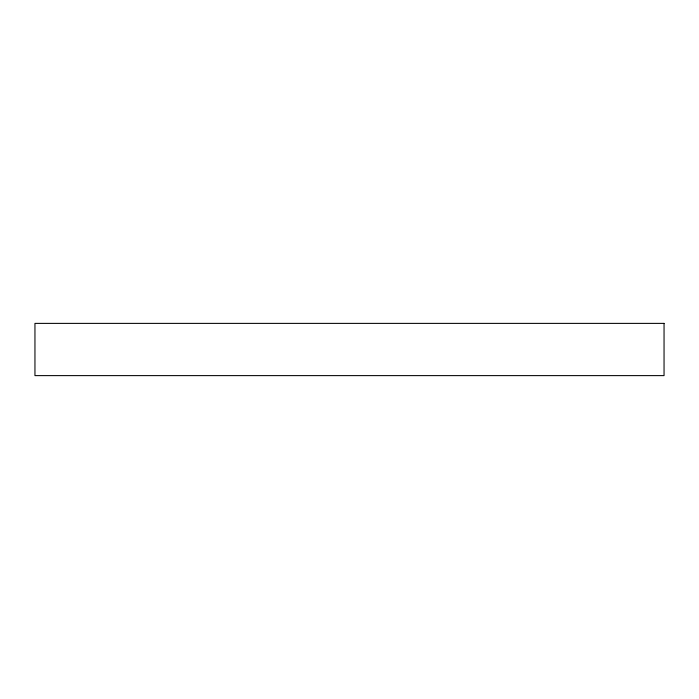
<?xml version="1.0" encoding="UTF-8"?>
<svg xmlns="http://www.w3.org/2000/svg" width="699" height="699" viewBox="0 0 699 699"><rect width="100%" height="100%" fill="white"/><g stroke="black" fill="none" stroke-linecap="round" stroke-linejoin="round"><path stroke-width="1.05" d="M664.05 323.384L34.95 323.384L34.95 375.616L664.05 375.616L664.05 323.384"/></g></svg>
